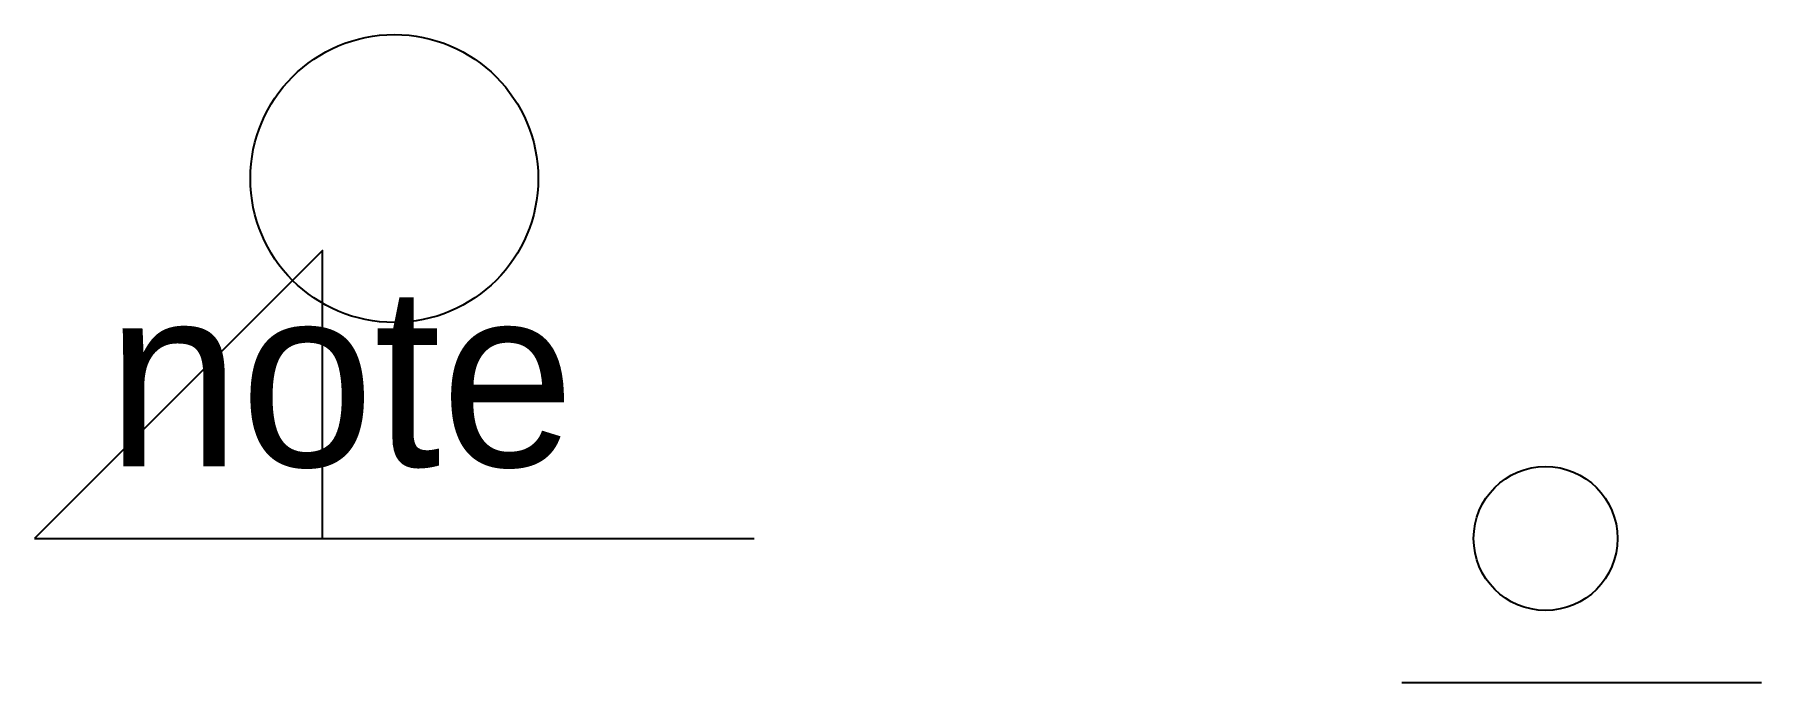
# Model space of a CAD drawing. Header units: metres. Extents: x 0 to 24, y -2 to 7.
import ezdxf

# ---------------------------------------------------------------- set-up
doc = ezdxf.new("R2010")
doc.units = ezdxf.units.M
doc.layers.add('OUTLINE', color=3, linetype='Continuous')

# ---------------------------------------------------------------- blocks, each defined once
blk = doc.blocks.new('PART', base_point=(1, 2))
blk.add_line((0, 0), (5, 0))
blk.add_circle((2, 2), 1)

msp = doc.modelspace()

# ---------------------------------------------------------------- linework, layer by layer
msp.add_lwpolyline([(0, 0), (4, 0), (4, 4)], close=True)
msp.add_circle((5, 5), 2)
at = {"layer": 'OUTLINE'}
msp.add_line((0, 0), (10, 0), dxfattribs=at)

# ---------------------------------------------------------------- block references
msp.add_blockref('PART', (20, 0))

# ---------------------------------------------------------------- texts
msp.add_text('note', height=2.5).set_placement((1, 1))

doc.saveas('drawing.dxf')
